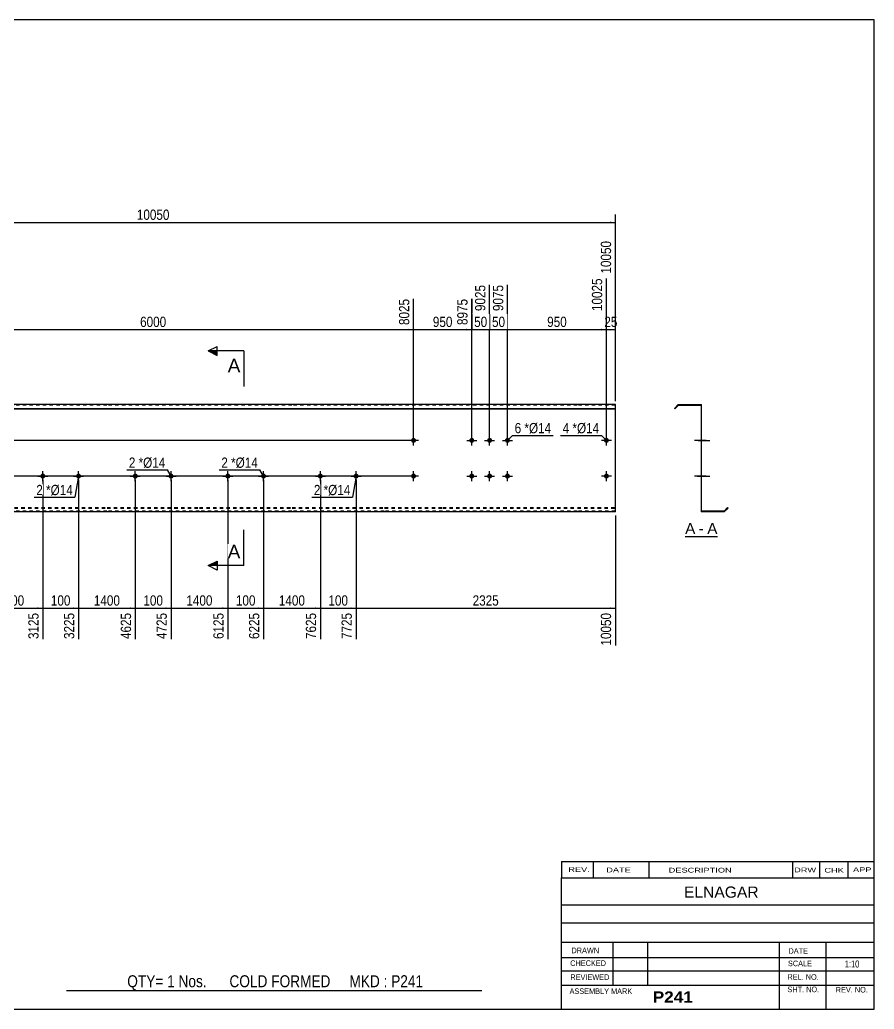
# Model space of a CAD drawing. Header units: millimetres. Extents: x -71 to 331, y -154 to 123.
# Drawn here: x 92 to 331.2, y -154.2 to 122.8 of the extents above; entities that cross this region are included whole.
import ezdxf

# ---------------------------------------------------------------- set-up
doc = ezdxf.new("R2010")
doc.units = ezdxf.units.MM
doc.linetypes.add('DXK_LINE_DOT1', pattern=[1.8814, 0.9407, -0.9407])
doc.styles.add('Arial', font='ARIAL.TTF', dxfattribs={"height": 0.2})
doc.styles.add('Arial Bold', font='ARIALBD.TTF', dxfattribs={"height": 0.2})
doc.styles.add('Arial Narrow', font='ARIALN.TTF', dxfattribs={"height": 0.2})

# ---------------------------------------------------------------- blocks, each defined once
blk = doc.blocks.new('Unknown-629091984-1800')
at = {"color": 5, "linetype": 'Continuous'}
for p, q in [((331.25, 122.75), (-68.75, 122.75)), ((-68.75, 122.75), (-68.75, -154.25)), ((331.25, -154.25), (331.25, 122.75)), ((-68.75, -154.25), (331.25, -154.25))]:
    blk.add_line(p, q, dxfattribs=at)
at = {"color": 174, "linetype": 'Continuous', "style": 'Arial'}
blk.add_text('Tekla structures', height=1.9102, rotation=90, dxfattribs=at).set_placement((-69.25, -153.75))
blk = doc.blocks.new('Unknown-629091984-12 - 1235')
at = {"color": 7, "linetype": 'Continuous'}
blk.add_line((278.32, -21.95), (287.35, -21.95), dxfattribs=at)
at = {"color": 0, "linetype": 'Continuous'}
blk.add_wipeout([(281.17, -21.2), (281.17, -18), (278.32, -18), (278.32, -21.2)], dxfattribs=at)
blk.add_wipeout([(283.55, -21.2), (283.55, -18), (282.13, -18), (282.13, -21.2)], dxfattribs=at)
at = {"color": 96, "linetype": 'Continuous', "style": 'Arial'}
blk.add_text('A', height=3.06, dxfattribs=at).set_placement((278.32, -21.2))
at = {"color": 0, "linetype": 'Continuous'}
blk.add_wipeout([(287.35, -21.2), (287.35, -18), (284.51, -18), (284.51, -21.2)], dxfattribs=at)
at = {"color": 96, "linetype": 'Continuous', "style": 'Arial'}
for s, p in [('A', (284.51, -21.2)), ('-', (282.13, -21.2))]:
    blk.add_text(s, height=3.06, dxfattribs=at).set_placement(p)
blk = doc.blocks.new('Part-629091984-1218 - 1203')
at = {"color": 2, "linetype": 'Continuous'}
for p, q in [((0, 15), (0, -15)), ((10.6, 15), (0, 15)), ((0, 13.94), (10.6, 13.94)), ((48.29, 15), (10.7, 15)), ((10.7, 13.94), (48.29, 13.94)), ((64.59, 15), (48.39, 15)), ((48.39, 13.94), (64.59, 13.94)), ((90.49, 15), (64.69, 15)), ((64.69, 13.94), (90.49, 13.94)), ((116.39, 15), (90.59, 15)), ((90.59, 13.94), (116.39, 13.94)), ((142.29, 15), (116.49, 15)), ((116.49, 13.94), (142.29, 13.94)), ((168.19, 15), (142.39, 15)), ((142.39, 13.94), (168.19, 13.94)), ((194.09, 15), (168.29, 15)), ((168.29, 13.94), (194.09, 13.94)), ((210.38, 15), (194.19, 15)), ((194.19, 13.94), (210.38, 13.94)), ((248.08, 15), (210.48, 15)), ((210.48, 13.94), (248.08, 13.94)), ((258.78, 15), (248.18, 15)), ((248.18, 13.94), (258.78, 13.94)), ((258.78, 13.94), (258.78, 15)), ((258.78, -15), (258.78, 13.94)), ((0, 13.83), (10.6, 13.83)), ((10.7, 13.83), (48.29, 13.83)), ((48.39, 13.83), (64.59, 13.83)), ((64.69, 13.83), (90.49, 13.83)), ((90.59, 13.83), (116.39, 13.83)), ((116.49, 13.83), (142.29, 13.83)), ((142.39, 13.83), (168.19, 13.83)), ((168.29, 13.83), (194.09, 13.83)), ((194.19, 13.83), (210.38, 13.83)), ((210.48, 13.83), (248.08, 13.83)), ((248.18, 13.83), (258.78, 13.83)), ((10.6, -15), (0, -15)), ((48.29, -15), (10.7, -15)), ((64.59, -15), (48.39, -15)), ((90.49, -15), (64.69, -15)), ((116.39, -15), (90.59, -15)), ((142.29, -15), (116.49, -15)), ((168.19, -15), (142.39, -15)), ((194.09, -15), (168.29, -15)), ((210.38, -15), (194.19, -15)), ((248.08, -15), (210.48, -15)), ((258.78, -15), (248.18, -15))]:
    blk.add_line(p, q, dxfattribs=at)
at = {"color": 7, "linetype": 'DXK_LINE_DOT1'}
for p, q in [((10.6, 14.85), (0, 14.85)), ((48.29, 14.85), (10.7, 14.85)), ((64.59, 14.85), (48.39, 14.85)), ((90.49, 14.85), (64.69, 14.85)), ((116.39, 14.85), (90.59, 14.85)), ((142.29, 14.85), (116.49, 14.85)), ((168.19, 14.85), (142.39, 14.85)), ((194.09, 14.85), (168.29, 14.85)), ((210.38, 14.85), (194.19, 14.85)), ((248.08, 14.85), (210.48, 14.85)), ((258.78, 14.85), (248.18, 14.85)), ((0, -13.83), (10.6, -13.83)), ((10.7, -13.83), (48.29, -13.83)), ((48.39, -13.83), (64.59, -13.83)), ((64.69, -13.83), (90.49, -13.83)), ((90.59, -13.83), (116.39, -13.83)), ((116.49, -13.83), (142.29, -13.83)), ((142.39, -13.83), (168.19, -13.83)), ((168.29, -13.83), (194.09, -13.83)), ((194.19, -13.83), (210.38, -13.83)), ((210.48, -13.83), (248.08, -13.83)), ((248.18, -13.83), (258.78, -13.83)), ((0, -13.94), (10.6, -13.94)), ((10.6, -14.85), (0, -14.85)), ((10.7, -13.94), (48.29, -13.94)), ((48.29, -14.85), (10.7, -14.85)), ((48.39, -13.94), (64.59, -13.94)), ((64.59, -14.85), (48.39, -14.85)), ((64.69, -13.94), (90.49, -13.94)), ((90.49, -14.85), (64.69, -14.85)), ((90.59, -13.94), (116.39, -13.94)), ((116.39, -14.85), (90.59, -14.85)), ((116.49, -13.94), (142.29, -13.94)), ((142.29, -14.85), (116.49, -14.85)), ((142.39, -13.94), (168.19, -13.94)), ((168.19, -14.85), (142.39, -14.85)), ((168.29, -13.94), (194.09, -13.94)), ((194.09, -14.85), (168.29, -14.85)), ((194.19, -13.94), (210.38, -13.94)), ((210.38, -14.85), (194.19, -14.85)), ((210.48, -13.94), (248.08, -13.94)), ((248.08, -14.85), (210.48, -14.85)), ((248.18, -13.94), (258.78, -13.94)), ((258.78, -14.85), (248.18, -14.85))]:
    blk.add_line(p, q, dxfattribs=at)
blk = doc.blocks.new('Bolt-629091984-1219 - 1203')
at = {"linetype": 'Continuous'}
for points in [[(176.19, -4.3, -1), (176.19, -5.7, -1)], [(186.19, -4.3, -1), (186.19, -5.7, -1)]]:
    blk.add_hatch(color=3, dxfattribs=at).paths.add_polyline_path(points)
at = {"color": 3, "linetype": 'Continuous'}
for p, q in [((174.79, -5), (177.59, -5)), ((176.19, -6.4), (176.19, -3.6)), ((184.79, -5), (187.59, -5)), ((186.19, -6.4), (186.19, -3.6))]:
    blk.add_line(p, q, dxfattribs=at)
blk = doc.blocks.new('Bolt-629091984-1220 - 1203')
at = {"linetype": 'Continuous'}
for points in [[(150.29, -4.3, -1), (150.29, -5.7, -1)], [(160.29, -4.3, -1), (160.29, -5.7, -1)]]:
    blk.add_hatch(color=3, dxfattribs=at).paths.add_polyline_path(points)
at = {"color": 3, "linetype": 'Continuous'}
for p, q in [((148.89, -5), (151.69, -5)), ((150.29, -6.4), (150.29, -3.6)), ((158.89, -5), (161.69, -5)), ((160.29, -6.4), (160.29, -3.6))]:
    blk.add_line(p, q, dxfattribs=at)
blk = doc.blocks.new('Bolt-629091984-1221 - 1203')
at = {"linetype": 'Continuous'}
for points in [[(124.39, -4.3, -1), (124.39, -5.7, -1)], [(134.39, -4.3, -1), (134.39, -5.7, -1)]]:
    blk.add_hatch(color=3, dxfattribs=at).paths.add_polyline_path(points)
at = {"color": 3, "linetype": 'Continuous'}
for p, q in [((122.99, -5), (125.79, -5)), ((124.39, -6.4), (124.39, -3.6)), ((132.99, -5), (135.79, -5)), ((134.39, -6.4), (134.39, -3.6))]:
    blk.add_line(p, q, dxfattribs=at)
blk = doc.blocks.new('Bolt-629091984-1222 - 1203')
at = {"linetype": 'Continuous'}
for points in [[(98.49, -4.3, -1), (98.49, -5.7, -1)], [(108.49, -4.3, -1), (108.49, -5.7, -1)]]:
    blk.add_hatch(color=3, dxfattribs=at).paths.add_polyline_path(points)
at = {"color": 3, "linetype": 'Continuous'}
for p, q in [((97.09, -5), (99.89, -5)), ((98.49, -6.4), (98.49, -3.6)), ((107.09, -5), (109.89, -5)), ((108.49, -6.4), (108.49, -3.6))]:
    blk.add_line(p, q, dxfattribs=at)
blk = doc.blocks.new('Bolt-629091984-1226 - 1203')
at = {"linetype": 'Continuous'}
for points in [[(217.88, 5, -1), (219.28, 5, -1)], [(222.88, 5, -1), (224.28, 5, -1)], [(227.88, 5, -1), (229.28, 5, -1)], [(217.88, -5, -1), (219.28, -5, -1)], [(222.88, -5, -1), (224.28, -5, -1)], [(227.88, -5, -1), (229.28, -5, -1)]]:
    blk.add_hatch(color=3, dxfattribs=at).paths.add_polyline_path(points)
at = {"color": 3, "linetype": 'Continuous'}
for p, q in [((218.58, 3.6), (218.58, 6.4)), ((223.58, 3.6), (223.58, 6.4)), ((228.58, 3.6), (228.58, 6.4)), ((217.18, 5), (219.98, 5)), ((222.18, 5), (224.98, 5)), ((227.18, 5), (229.98, 5)), ((217.18, -5), (219.98, -5)), ((218.58, -6.4), (218.58, -3.6)), ((222.18, -5), (224.98, -5)), ((223.58, -6.4), (223.58, -3.6)), ((227.18, -5), (229.98, -5)), ((228.58, -6.4), (228.58, -3.6))]:
    blk.add_line(p, q, dxfattribs=at)
blk = doc.blocks.new('Bolt-629091984-1227 - 1203')
at = {"linetype": 'Continuous'}
for points in [[(201.58, 5, -1), (202.98, 5, -1)], [(255.58, 5, -1), (256.98, 5, -1)]]:
    blk.add_hatch(color=3, dxfattribs=at).paths.add_polyline_path(points)
at = {"color": 3, "linetype": 'Continuous'}
for p, q in [((202.28, 3.6), (202.28, 6.4)), ((256.28, 3.6), (256.28, 6.4)), ((203.68, 5), (200.88, 5)), ((257.68, 5), (254.88, 5))]:
    blk.add_line(p, q, dxfattribs=at)
blk = doc.blocks.new('Bolt-629091984-1228 - 1203')
at = {"linetype": 'Continuous'}
for points in [[(201.58, -5, -1), (202.98, -5, -1)], [(255.58, -5, -1), (256.98, -5, -1)]]:
    blk.add_hatch(color=3, dxfattribs=at).paths.add_polyline_path(points)
at = {"color": 3, "linetype": 'Continuous'}
for p, q in [((203.68, -5), (200.88, -5)), ((202.28, -6.4), (202.28, -3.6)), ((257.68, -5), (254.88, -5)), ((256.28, -6.4), (256.28, -3.6))]:
    blk.add_line(p, q, dxfattribs=at)
blk = doc.blocks.new('Bolt-629091984-1240 - 1235')
at = {"linetype": 'Continuous'}
blk.add_hatch(color=3, dxfattribs=at).paths.add_polyline_path([(282.91, -5.7), (282.91, -4.3), (282.76, -4.3), (282.76, -5.7)])
blk.add_hatch(color=3, dxfattribs=at).paths.add_polyline_path([(282.91, -5.7), (282.91, -4.3), (282.76, -4.3), (282.76, -5.7)])
at = {"color": 3, "linetype": 'Continuous'}
for p, q in [((281.81, -5), (284.56, -5)), ((281.81, -5), (284.56, -5)), ((282.76, -4.3), (282.91, -4.3)), ((282.76, -4.3), (282.91, -4.3)), ((282.76, -5.7), (282.91, -5.7)), ((282.76, -5.7), (282.91, -5.7))]:
    blk.add_line(p, q, dxfattribs=at)
blk = doc.blocks.new('Part-629091984-1237 - 1235')
at = {"color": 2, "linetype": 'Continuous'}
for p, q in [((276.41, 15), (275.35, 13.94)), ((275.35, 13.94), (275.46, 13.83)), ((276.48, 14.85), (275.46, 13.83)), ((276.41, 15), (282.91, 15)), ((276.48, 14.85), (282.76, 14.85)), ((282.76, 14.85), (282.76, -15)), ((282.91, -14.85), (282.91, 15)), ((289.2, -14.85), (290.22, -13.83)), ((290.33, -13.94), (290.22, -13.83)), ((289.26, -15), (282.76, -15)), ((289.2, -14.85), (282.91, -14.85)), ((289.26, -15), (290.33, -13.94))]:
    blk.add_line(p, q, dxfattribs=at)
blk = doc.blocks.new('Bolt-629091984-1238 - 1235')
at = {"linetype": 'Continuous'}
blk.add_hatch(color=3, dxfattribs=at).paths.add_polyline_path([(282.91, -5.7), (282.91, -4.3), (282.76, -4.3), (282.76, -5.7)])
blk.add_hatch(color=3, dxfattribs=at).paths.add_polyline_path([(282.91, -5.7), (282.91, -4.3), (282.76, -4.3), (282.76, -5.7)])
at = {"color": 3, "linetype": 'Continuous'}
for p, q in [((281.81, -5), (284.56, -5)), ((281.81, -5), (284.56, -5)), ((282.76, -4.3), (282.91, -4.3)), ((282.76, -4.3), (282.91, -4.3)), ((282.76, -5.7), (282.91, -5.7)), ((282.76, -5.7), (282.91, -5.7))]:
    blk.add_line(p, q, dxfattribs=at)
blk = doc.blocks.new('Bolt-629091984-1239 - 1235')
at = {"linetype": 'Continuous'}
blk.add_hatch(color=3, dxfattribs=at).paths.add_polyline_path([(282.91, -5.7), (282.91, -4.3), (282.76, -4.3), (282.76, -5.7)])
blk.add_hatch(color=3, dxfattribs=at).paths.add_polyline_path([(282.91, -5.7), (282.91, -4.3), (282.76, -4.3), (282.76, -5.7)])
at = {"color": 3, "linetype": 'Continuous'}
for p, q in [((281.81, -5), (284.56, -5)), ((281.81, -5), (284.56, -5)), ((282.76, -4.3), (282.91, -4.3)), ((282.76, -4.3), (282.91, -4.3)), ((282.76, -5.7), (282.91, -5.7)), ((282.76, -5.7), (282.91, -5.7))]:
    blk.add_line(p, q, dxfattribs=at)
blk = doc.blocks.new('Bolt-629091984-1241 - 1235')
at = {"linetype": 'Continuous'}
blk.add_hatch(color=3, dxfattribs=at).paths.add_polyline_path([(282.91, -5.7), (282.91, -4.3), (282.76, -4.3), (282.76, -5.7)])
blk.add_hatch(color=3, dxfattribs=at).paths.add_polyline_path([(282.91, -5.7), (282.91, -4.3), (282.76, -4.3), (282.76, -5.7)])
at = {"color": 3, "linetype": 'Continuous'}
for p, q in [((281.81, -5), (284.56, -5)), ((281.81, -5), (284.56, -5)), ((282.76, -4.3), (282.91, -4.3)), ((282.76, -4.3), (282.91, -4.3)), ((282.76, -5.7), (282.91, -5.7)), ((282.76, -5.7), (282.91, -5.7))]:
    blk.add_line(p, q, dxfattribs=at)
blk = doc.blocks.new('Bolt-629091984-1242 - 1235')
at = {"linetype": 'Continuous'}
for points in [[(282.76, 5.7), (282.76, 4.3), (282.91, 4.3), (282.91, 5.7)], [(282.76, 5.7), (282.76, 4.3), (282.91, 4.3), (282.91, 5.7)], [(282.76, 5.7), (282.76, 4.3), (282.91, 4.3), (282.91, 5.7)], [(282.76, -4.3), (282.76, -5.7), (282.91, -5.7), (282.91, -4.3)], [(282.76, -4.3), (282.76, -5.7), (282.91, -5.7), (282.91, -4.3)], [(282.76, -4.3), (282.76, -5.7), (282.91, -5.7), (282.91, -4.3)]]:
    blk.add_hatch(color=3, dxfattribs=at).paths.add_polyline_path(points)
at = {"color": 3, "linetype": 'Continuous'}
for p, q in [((282.91, 5.7), (282.76, 5.7)), ((282.91, 5.7), (282.76, 5.7)), ((282.91, 5.7), (282.76, 5.7)), ((284.21, 5), (280.91, 5)), ((284.21, 5), (280.91, 5)), ((284.21, 5), (280.91, 5)), ((282.91, 4.3), (282.76, 4.3)), ((282.91, 4.3), (282.76, 4.3)), ((282.91, 4.3), (282.76, 4.3)), ((284.21, -5), (280.91, -5)), ((284.21, -5), (280.91, -5)), ((284.21, -5), (280.91, -5)), ((282.91, -4.3), (282.76, -4.3)), ((282.91, -4.3), (282.76, -4.3)), ((282.91, -4.3), (282.76, -4.3)), ((282.91, -5.7), (282.76, -5.7)), ((282.91, -5.7), (282.76, -5.7)), ((282.91, -5.7), (282.76, -5.7))]:
    blk.add_line(p, q, dxfattribs=at)
blk = doc.blocks.new('Bolt-629091984-1243 - 1235')
at = {"linetype": 'Continuous'}
blk.add_hatch(color=3, dxfattribs=at).paths.add_polyline_path([(282.76, -4.3), (282.76, -5.7), (282.91, -5.7), (282.91, -4.3)])
blk.add_hatch(color=3, dxfattribs=at).paths.add_polyline_path([(282.76, -4.3), (282.76, -5.7), (282.91, -5.7), (282.91, -4.3)])
at = {"color": 3, "linetype": 'Continuous'}
for p, q in [((281.96, -5), (285.26, -5)), ((281.96, -5), (285.26, -5)), ((282.76, -4.3), (282.91, -4.3)), ((282.76, -4.3), (282.91, -4.3)), ((282.76, -5.7), (282.91, -5.7)), ((282.76, -5.7), (282.91, -5.7))]:
    blk.add_line(p, q, dxfattribs=at)
blk = doc.blocks.new('Bolt-629091984-1244 - 1235')
at = {"linetype": 'Continuous'}
blk.add_hatch(color=3, dxfattribs=at).paths.add_polyline_path([(282.76, 5.7), (282.76, 4.3), (282.91, 4.3), (282.91, 5.7)])
blk.add_hatch(color=3, dxfattribs=at).paths.add_polyline_path([(282.76, 5.7), (282.76, 4.3), (282.91, 4.3), (282.91, 5.7)])
at = {"color": 3, "linetype": 'Continuous'}
for p, q in [((282.76, 5.7), (282.91, 5.7)), ((282.76, 5.7), (282.91, 5.7)), ((281.96, 5), (285.26, 5)), ((281.96, 5), (285.26, 5)), ((282.76, 4.3), (282.91, 4.3)), ((282.76, 4.3), (282.91, 4.3))]:
    blk.add_line(p, q, dxfattribs=at)
blk = doc.blocks.new('Bolt-629091984-1245 - 1235')
at = {"linetype": 'Continuous'}
for points in [[(282.76, 5.7), (282.76, 4.3), (282.91, 4.3), (282.91, 5.7)], [(282.76, 5.7), (282.76, 4.3), (282.91, 4.3), (282.91, 5.7)], [(282.76, 5.7), (282.76, 4.3), (282.91, 4.3), (282.91, 5.7)], [(282.76, -4.3), (282.76, -5.7), (282.91, -5.7), (282.91, -4.3)], [(282.76, -4.3), (282.76, -5.7), (282.91, -5.7), (282.91, -4.3)], [(282.76, -4.3), (282.76, -5.7), (282.91, -5.7), (282.91, -4.3)]]:
    blk.add_hatch(color=3, dxfattribs=at).paths.add_polyline_path(points)
at = {"color": 3, "linetype": 'Continuous'}
for p, q in [((282.91, 5.7), (282.76, 5.7)), ((282.91, 5.7), (282.76, 5.7)), ((282.91, 5.7), (282.76, 5.7)), ((284.21, 5), (280.91, 5)), ((284.21, 5), (280.91, 5)), ((284.21, 5), (280.91, 5)), ((282.91, 4.3), (282.76, 4.3)), ((282.91, 4.3), (282.76, 4.3)), ((282.91, 4.3), (282.76, 4.3)), ((284.21, -5), (280.91, -5)), ((284.21, -5), (280.91, -5)), ((284.21, -5), (280.91, -5)), ((282.91, -4.3), (282.76, -4.3)), ((282.91, -4.3), (282.76, -4.3)), ((282.91, -4.3), (282.76, -4.3)), ((282.91, -5.7), (282.76, -5.7)), ((282.91, -5.7), (282.76, -5.7)), ((282.91, -5.7), (282.76, -5.7))]:
    blk.add_line(p, q, dxfattribs=at)
blk = doc.blocks.new('Bolt-629091984-1246 - 1235')
at = {"linetype": 'Continuous'}
blk.add_hatch(color=3, dxfattribs=at).paths.add_polyline_path([(282.76, 5.7), (282.76, 4.3), (282.91, 4.3), (282.91, 5.7)])
blk.add_hatch(color=3, dxfattribs=at).paths.add_polyline_path([(282.76, 5.7), (282.76, 4.3), (282.91, 4.3), (282.91, 5.7)])
at = {"color": 3, "linetype": 'Continuous'}
for p, q in [((282.76, 5.7), (282.91, 5.7)), ((282.76, 5.7), (282.91, 5.7)), ((281.96, 5), (285.26, 5)), ((281.96, 5), (285.26, 5)), ((282.76, 4.3), (282.91, 4.3)), ((282.76, 4.3), (282.91, 4.3))]:
    blk.add_line(p, q, dxfattribs=at)
blk = doc.blocks.new('Bolt-629091984-1247 - 1235')
at = {"linetype": 'Continuous'}
blk.add_hatch(color=3, dxfattribs=at).paths.add_polyline_path([(282.76, -4.3), (282.76, -5.7), (282.91, -5.7), (282.91, -4.3)])
blk.add_hatch(color=3, dxfattribs=at).paths.add_polyline_path([(282.76, -4.3), (282.76, -5.7), (282.91, -5.7), (282.91, -4.3)])
at = {"color": 3, "linetype": 'Continuous'}
for p, q in [((281.96, -5), (285.26, -5)), ((281.96, -5), (285.26, -5)), ((282.76, -4.3), (282.91, -4.3)), ((282.76, -4.3), (282.91, -4.3)), ((282.76, -5.7), (282.91, -5.7)), ((282.76, -5.7), (282.91, -5.7))]:
    blk.add_line(p, q, dxfattribs=at)
blk = doc.blocks.new('Bolt-629091984-1248 - 1235')
at = {"linetype": 'Continuous'}
blk.add_hatch(color=3, dxfattribs=at).paths.add_polyline_path([(282.91, -5.7), (282.91, -4.3), (282.76, -4.3), (282.76, -5.7)])
blk.add_hatch(color=3, dxfattribs=at).paths.add_polyline_path([(282.91, -5.7), (282.91, -4.3), (282.76, -4.3), (282.76, -5.7)])
at = {"color": 3, "linetype": 'Continuous'}
for p, q in [((281.81, -5), (284.56, -5)), ((281.81, -5), (284.56, -5)), ((282.76, -4.3), (282.91, -4.3)), ((282.76, -4.3), (282.91, -4.3)), ((282.76, -5.7), (282.91, -5.7)), ((282.76, -5.7), (282.91, -5.7))]:
    blk.add_line(p, q, dxfattribs=at)
blk = doc.blocks.new('StraightDimension-629091984-1365 - 1203')
at = {"linetype": 'Continuous'}
for points in [[(-12.25, -6.5), (-12, -5), (-11.75, -6.5)], [(-11.75, -13.5), (-12, -15), (-12.25, -13.5)]]:
    blk.add_hatch(color=7, dxfattribs=at).paths.add_polyline_path(points)
at = {"color": 7, "linetype": 'Continuous'}
for p, q in [((201.28, -5), (-14.25, -5)), ((-12, -15), (-12, -5)), ((-1, -15), (-14.25, -15))]:
    blk.add_line(p, q, dxfattribs=at)
at = {"color": 0}
blk.add_wipeout([(-12.15, -6.66), (-16.35, -6.66), (-16.35, -13.34), (-12.15, -13.34)], dxfattribs=at)
at = {"color": 3, "style": 'Arial Narrow'}
blk.add_text('100', height=2.863, rotation=90.0002, dxfattribs=at).set_placement((-12.75, -12.74))
blk = doc.blocks.new('StraightDimension-629091984-1311 - 1203')
at = {"linetype": 'Continuous'}
blk.add_hatch(color=7, dxfattribs=at).paths.add_polyline_path([(257.28, 36.25), (258.78, 36), (257.28, 35.75)])
at = {"color": 7, "linetype": 'Continuous'}
for p, q in [((258.78, 16), (258.78, 60.84)), ((256.28, 6), (256.28, 50.34)), ((256.28, 36), (258.78, 36))]:
    blk.add_line(p, q, dxfattribs=at)
at = {"color": 0, "linetype": 'Continuous'}
blk.add_wipeout([(258.18, 61.44), (253.98, 61.44), (253.98, 51.1), (258.18, 51.1)], dxfattribs=at)
at = {"color": 0}
blk.add_wipeout([(259.95, 36.15), (259.95, 40.35), (255.1, 40.35), (255.1, 36.15)], dxfattribs=at)
at = {"color": 3, "linetype": 'Continuous', "style": 'Arial Narrow'}
blk.add_text('10050', height=2.863, rotation=90.0002, dxfattribs=at).set_placement((257.58, 51.7))
at = {"color": 3, "style": 'Arial Narrow'}
blk.add_text('25', height=2.863, dxfattribs=at).set_placement((255.7, 36.75))
blk = doc.blocks.new('StraightDimension-629091984-1267 - 1203')
at = {"linetype": 'Continuous'}
blk.add_hatch(color=7, dxfattribs=at).paths.add_polyline_path([(184.69, -41.75), (186.19, -42), (184.69, -42.25)])
at = {"color": 7, "linetype": 'Continuous'}
for p, q in [((176.19, -6), (176.19, -50.61)), ((186.19, -6), (186.19, -50.61)), ((176.19, -42), (186.19, -42))]:
    blk.add_line(p, q, dxfattribs=at)
at = {"color": 0}
blk.add_wipeout([(184.53, -41.85), (184.53, -37.65), (177.85, -37.65), (177.85, -41.85)], dxfattribs=at)
at = {"color": 3, "style": 'Arial Narrow'}
blk.add_text('100', height=2.863, dxfattribs=at).set_placement((178.45, -41.25))
at = {"color": 0, "linetype": 'Continuous'}
blk.add_wipeout([(185.59, -42.7), (181.39, -42.7), (181.39, -51.21), (185.59, -51.21)], dxfattribs=at)
at = {"color": 3, "linetype": 'Continuous', "style": 'Arial Narrow'}
blk.add_text('7725', height=2.863, rotation=90.0002, dxfattribs=at).set_placement((184.99, -50.61))
blk = doc.blocks.new('StraightDimension-629091984-1272 - 1203')
at = {"linetype": 'Continuous'}
blk.add_hatch(color=7, dxfattribs=at).paths.add_polyline_path([(122.89, -41.75), (124.39, -42), (122.89, -42.25)])
at = {"color": 7, "linetype": 'Continuous'}
for p, q in [((108.49, -6), (108.49, -50.61)), ((124.39, -6), (124.39, -50.61)), ((108.49, -42), (124.39, -42))]:
    blk.add_line(p, q, dxfattribs=at)
at = {"color": 0}
blk.add_wipeout([(120.69, -41.85), (120.69, -37.65), (112.18, -37.65), (112.18, -41.85)], dxfattribs=at)
at = {"color": 3, "style": 'Arial Narrow'}
blk.add_text('1400', height=2.863, dxfattribs=at).set_placement((112.78, -41.25))
at = {"color": 0, "linetype": 'Continuous'}
blk.add_wipeout([(123.79, -42.7), (119.59, -42.7), (119.59, -51.21), (123.79, -51.21)], dxfattribs=at)
at = {"color": 3, "linetype": 'Continuous', "style": 'Arial Narrow'}
blk.add_text('4625', height=2.863, rotation=90.0002, dxfattribs=at).set_placement((123.19, -50.61))
blk = doc.blocks.new('StraightDimension-629091984-1266 - 1203')
at = {"linetype": 'Continuous'}
blk.add_hatch(color=7, dxfattribs=at).paths.add_polyline_path([(257.28, -41.75), (258.78, -42), (257.28, -42.25)])
at = {"color": 7, "linetype": 'Continuous'}
for p, q in [((186.19, -6), (186.19, -50.61)), ((258.78, -16), (258.78, -52.44)), ((186.19, -42), (258.78, -42))]:
    blk.add_line(p, q, dxfattribs=at)
at = {"color": 0}
blk.add_wipeout([(226.74, -41.85), (226.74, -37.65), (218.23, -37.65), (218.23, -41.85)], dxfattribs=at)
at = {"color": 0, "linetype": 'Continuous'}
blk.add_wipeout([(258.18, -42.7), (253.98, -42.7), (253.98, -53.04), (258.18, -53.04)], dxfattribs=at)
at = {"color": 3, "style": 'Arial Narrow'}
blk.add_text('2325', height=2.863, dxfattribs=at).set_placement((218.83, -41.25))
at = {"color": 3, "linetype": 'Continuous', "style": 'Arial Narrow'}
blk.add_text('10050', height=2.863, rotation=90.0002, dxfattribs=at).set_placement((257.58, -52.44))
blk = doc.blocks.new('StraightDimension-629091984-1268 - 1203')
at = {"linetype": 'Continuous'}
blk.add_hatch(color=7, dxfattribs=at).paths.add_polyline_path([(174.69, -41.75), (176.19, -42), (174.69, -42.25)])
at = {"color": 7, "linetype": 'Continuous'}
for p, q in [((160.29, -6), (160.29, -50.61)), ((176.19, -6), (176.19, -50.61)), ((160.29, -42), (176.19, -42))]:
    blk.add_line(p, q, dxfattribs=at)
at = {"color": 0}
blk.add_wipeout([(172.49, -41.85), (172.49, -37.65), (163.98, -37.65), (163.98, -41.85)], dxfattribs=at)
at = {"color": 3, "style": 'Arial Narrow'}
blk.add_text('1400', height=2.863, dxfattribs=at).set_placement((164.58, -41.25))
at = {"color": 0, "linetype": 'Continuous'}
blk.add_wipeout([(175.59, -42.7), (171.39, -42.7), (171.39, -51.21), (175.59, -51.21)], dxfattribs=at)
at = {"color": 3, "linetype": 'Continuous', "style": 'Arial Narrow'}
blk.add_text('7625', height=2.863, rotation=90.0002, dxfattribs=at).set_placement((174.99, -50.61))
blk = doc.blocks.new('StraightDimension-629091984-1269 - 1203')
at = {"linetype": 'Continuous'}
blk.add_hatch(color=7, dxfattribs=at).paths.add_polyline_path([(158.79, -41.75), (160.29, -42), (158.79, -42.25)])
at = {"color": 7, "linetype": 'Continuous'}
for p, q in [((150.29, -6), (150.29, -50.61)), ((160.29, -6), (160.29, -50.61)), ((150.29, -42), (160.29, -42))]:
    blk.add_line(p, q, dxfattribs=at)
at = {"color": 0}
blk.add_wipeout([(158.63, -41.85), (158.63, -37.65), (151.95, -37.65), (151.95, -41.85)], dxfattribs=at)
at = {"color": 3, "style": 'Arial Narrow'}
blk.add_text('100', height=2.863, dxfattribs=at).set_placement((152.55, -41.25))
at = {"color": 0, "linetype": 'Continuous'}
blk.add_wipeout([(159.69, -42.7), (155.49, -42.7), (155.49, -51.21), (159.69, -51.21)], dxfattribs=at)
at = {"color": 3, "linetype": 'Continuous', "style": 'Arial Narrow'}
blk.add_text('6225', height=2.863, rotation=90.0002, dxfattribs=at).set_placement((159.09, -50.61))
blk = doc.blocks.new('StraightDimension-629091984-1270 - 1203')
at = {"linetype": 'Continuous'}
blk.add_hatch(color=7, dxfattribs=at).paths.add_polyline_path([(148.79, -41.75), (150.29, -42), (148.79, -42.25)])
at = {"color": 7, "linetype": 'Continuous'}
for p, q in [((134.39, -6), (134.39, -50.61)), ((150.29, -6), (150.29, -50.61)), ((134.39, -42), (150.29, -42))]:
    blk.add_line(p, q, dxfattribs=at)
at = {"color": 0}
blk.add_wipeout([(146.59, -41.85), (146.59, -37.65), (138.08, -37.65), (138.08, -41.85)], dxfattribs=at)
at = {"color": 3, "style": 'Arial Narrow'}
blk.add_text('1400', height=2.863, dxfattribs=at).set_placement((138.68, -41.25))
at = {"color": 0, "linetype": 'Continuous'}
blk.add_wipeout([(149.69, -42.7), (145.49, -42.7), (145.49, -51.21), (149.69, -51.21)], dxfattribs=at)
at = {"color": 3, "linetype": 'Continuous', "style": 'Arial Narrow'}
blk.add_text('6125', height=2.863, rotation=90.0002, dxfattribs=at).set_placement((149.09, -50.61))
blk = doc.blocks.new('StraightDimension-629091984-1271 - 1203')
at = {"linetype": 'Continuous'}
blk.add_hatch(color=7, dxfattribs=at).paths.add_polyline_path([(132.89, -41.75), (134.39, -42), (132.89, -42.25)])
at = {"color": 7, "linetype": 'Continuous'}
for p, q in [((124.39, -6), (124.39, -50.61)), ((134.39, -6), (134.39, -50.61)), ((124.39, -42), (134.39, -42))]:
    blk.add_line(p, q, dxfattribs=at)
at = {"color": 0}
blk.add_wipeout([(132.73, -41.85), (132.73, -37.65), (126.05, -37.65), (126.05, -41.85)], dxfattribs=at)
at = {"color": 3, "style": 'Arial Narrow'}
blk.add_text('100', height=2.863, dxfattribs=at).set_placement((126.65, -41.25))
at = {"color": 0, "linetype": 'Continuous'}
blk.add_wipeout([(133.79, -42.7), (129.59, -42.7), (129.59, -51.21), (133.79, -51.21)], dxfattribs=at)
at = {"color": 3, "linetype": 'Continuous', "style": 'Arial Narrow'}
blk.add_text('4725', height=2.863, rotation=90.0002, dxfattribs=at).set_placement((133.19, -50.61))
blk = doc.blocks.new('StraightDimension-629091984-1273 - 1203')
at = {"linetype": 'Continuous'}
blk.add_hatch(color=7, dxfattribs=at).paths.add_polyline_path([(106.99, -41.75), (108.49, -42), (106.99, -42.25)])
at = {"color": 7, "linetype": 'Continuous'}
for p, q in [((98.49, -6), (98.49, -50.61)), ((108.49, -6), (108.49, -50.61)), ((98.49, -42), (108.49, -42))]:
    blk.add_line(p, q, dxfattribs=at)
at = {"color": 0}
blk.add_wipeout([(106.83, -41.85), (106.83, -37.65), (100.15, -37.65), (100.15, -41.85)], dxfattribs=at)
at = {"color": 3, "style": 'Arial Narrow'}
blk.add_text('100', height=2.863, dxfattribs=at).set_placement((100.75, -41.25))
at = {"color": 0, "linetype": 'Continuous'}
blk.add_wipeout([(107.89, -42.7), (103.69, -42.7), (103.69, -51.21), (107.89, -51.21)], dxfattribs=at)
at = {"color": 3, "linetype": 'Continuous', "style": 'Arial Narrow'}
blk.add_text('3225', height=2.863, rotation=90.0002, dxfattribs=at).set_placement((107.29, -50.61))
blk = doc.blocks.new('StraightDimension-629091984-1274 - 1203')
at = {"linetype": 'Continuous'}
blk.add_hatch(color=7, dxfattribs=at).paths.add_polyline_path([(96.99, -41.75), (98.49, -42), (96.99, -42.25)])
at = {"color": 7, "linetype": 'Continuous'}
for p, q in [((82.59, -6), (82.59, -50.61)), ((98.49, -6), (98.49, -50.61)), ((82.59, -42), (98.49, -42))]:
    blk.add_line(p, q, dxfattribs=at)
at = {"color": 0}
blk.add_wipeout([(93.88, -41.85), (93.88, -37.65), (87.2, -37.65), (87.2, -41.85)], dxfattribs=at)
at = {"color": 3, "style": 'Arial Narrow'}
blk.add_text('800', height=2.863, dxfattribs=at).set_placement((87.8, -41.25))
at = {"color": 0, "linetype": 'Continuous'}
blk.add_wipeout([(97.89, -42.7), (93.69, -42.7), (93.69, -51.21), (97.89, -51.21)], dxfattribs=at)
at = {"color": 3, "linetype": 'Continuous', "style": 'Arial Narrow'}
blk.add_text('3125', height=2.863, rotation=90.0002, dxfattribs=at).set_placement((97.29, -50.61))
blk = doc.blocks.new('StraightDimension-629091984-1312 - 1203')
at = {"linetype": 'Continuous'}
blk.add_hatch(color=7, dxfattribs=at).paths.add_polyline_path([(254.78, 36.25), (256.28, 36), (254.78, 35.75)])
at = {"color": 7, "linetype": 'Continuous'}
for p, q in [((256.28, 6), (256.28, 50.34)), ((228.58, 6), (228.58, 48.51)), ((228.58, 36), (256.28, 36))]:
    blk.add_line(p, q, dxfattribs=at)
at = {"color": 0, "linetype": 'Continuous'}
blk.add_wipeout([(255.68, 50.94), (251.48, 50.94), (251.48, 40.6), (255.68, 40.6)], dxfattribs=at)
at = {"color": 0}
blk.add_wipeout([(245.77, 36.15), (245.77, 40.35), (239.09, 40.35), (239.09, 36.15)], dxfattribs=at)
at = {"color": 3, "linetype": 'Continuous', "style": 'Arial Narrow'}
blk.add_text('10025', height=2.863, rotation=90.0002, dxfattribs=at).set_placement((255.08, 41.2))
at = {"color": 3, "style": 'Arial Narrow'}
blk.add_text('950', height=2.863, dxfattribs=at).set_placement((239.69, 36.75))
blk = doc.blocks.new('StraightDimension-629091984-1313 - 1203')
at = {"linetype": 'Continuous'}
blk.add_hatch(color=7, dxfattribs=at).paths.add_polyline_path([(227.08, 36.25), (228.58, 36), (227.08, 35.75)])
at = {"color": 7, "linetype": 'Continuous'}
for p, q in [((223.58, 6), (223.58, 48.51)), ((228.58, 6), (228.58, 48.51)), ((223.58, 36), (228.58, 36))]:
    blk.add_line(p, q, dxfattribs=at)
at = {"color": 0}
blk.add_wipeout([(228.51, 36.15), (228.51, 40.35), (223.65, 40.35), (223.65, 36.15)], dxfattribs=at)
at = {"color": 0, "linetype": 'Continuous'}
blk.add_wipeout([(227.98, 49.11), (223.78, 49.11), (223.78, 40.6), (227.98, 40.6)], dxfattribs=at)
at = {"color": 3, "linetype": 'Continuous', "style": 'Arial Narrow'}
blk.add_text('9075', height=2.863, rotation=90.0002, dxfattribs=at).set_placement((227.38, 41.2))
at = {"color": 3, "style": 'Arial Narrow'}
blk.add_text('50', height=2.863, dxfattribs=at).set_placement((224.25, 36.75))
blk = doc.blocks.new('StraightDimension-629091984-1314 - 1203')
at = {"linetype": 'Continuous'}
blk.add_hatch(color=7, dxfattribs=at).paths.add_polyline_path([(222.08, 36.25), (223.58, 36), (222.08, 35.75)])
at = {"color": 7, "linetype": 'Continuous'}
for p, q in [((223.58, 6), (223.58, 48.51)), ((218.58, 6), (218.58, 44.61)), ((218.58, 36), (223.58, 36))]:
    blk.add_line(p, q, dxfattribs=at)
at = {"color": 0}
blk.add_wipeout([(223.51, 36.15), (223.51, 40.35), (218.65, 40.35), (218.65, 36.15)], dxfattribs=at)
at = {"color": 0, "linetype": 'Continuous'}
blk.add_wipeout([(222.98, 49.11), (218.78, 49.11), (218.78, 40.6), (222.98, 40.6)], dxfattribs=at)
at = {"color": 3, "linetype": 'Continuous', "style": 'Arial Narrow'}
blk.add_text('9025', height=2.863, rotation=90.0002, dxfattribs=at).set_placement((222.38, 41.2))
at = {"color": 3, "style": 'Arial Narrow'}
blk.add_text('50', height=2.863, dxfattribs=at).set_placement((219.25, 36.75))
blk = doc.blocks.new('StraightDimension-629091984-1315 - 1203')
at = {"linetype": 'Continuous'}
blk.add_hatch(color=7, dxfattribs=at).paths.add_polyline_path([(217.08, 36.25), (218.58, 36), (217.08, 35.75)])
at = {"color": 7, "linetype": 'Continuous'}
for p, q in [((202.28, 6), (202.28, 44.61)), ((218.58, 6), (218.58, 44.61)), ((202.28, 36), (218.58, 36))]:
    blk.add_line(p, q, dxfattribs=at)
at = {"color": 0}
blk.add_wipeout([(213.77, 36.15), (213.77, 40.35), (207.09, 40.35), (207.09, 36.15)], dxfattribs=at)
at = {"color": 0, "linetype": 'Continuous'}
blk.add_wipeout([(217.98, 45.21), (213.78, 45.21), (213.78, 36.7), (217.98, 36.7)], dxfattribs=at)
at = {"color": 3, "linetype": 'Continuous', "style": 'Arial Narrow'}
blk.add_text('8975', height=2.863, rotation=90.0002, dxfattribs=at).set_placement((217.38, 37.3))
at = {"color": 3, "style": 'Arial Narrow'}
blk.add_text('950', height=2.863, dxfattribs=at).set_placement((207.69, 36.75))
blk = doc.blocks.new('StraightDimension-629091984-1316 - 1203')
at = {"linetype": 'Continuous'}
blk.add_hatch(color=7, dxfattribs=at).paths.add_polyline_path([(200.78, 36.25), (202.28, 36), (200.78, 35.75)])
at = {"color": 7, "linetype": 'Continuous'}
for p, q in [((56.49, 6), (56.49, 44.61)), ((202.28, 6), (202.28, 44.61)), ((56.49, 36), (202.28, 36))]:
    blk.add_line(p, q, dxfattribs=at)
at = {"color": 0, "linetype": 'Continuous'}
blk.add_wipeout([(201.68, 45.21), (197.48, 45.21), (197.48, 36.7), (201.68, 36.7)], dxfattribs=at)
at = {"color": 0}
blk.add_wipeout([(133.64, 36.15), (133.64, 40.35), (125.13, 40.35), (125.13, 36.15)], dxfattribs=at)
at = {"color": 3, "linetype": 'Continuous', "style": 'Arial Narrow'}
blk.add_text('8025', height=2.863, rotation=90.0002, dxfattribs=at).set_placement((201.08, 37.3))
at = {"color": 3, "style": 'Arial Narrow'}
blk.add_text('6000', height=2.863, dxfattribs=at).set_placement((125.73, 36.75))
blk = doc.blocks.new('StraightDimension-629091984-1363 - 1203')
at = {"linetype": 'Continuous'}
for points in [[(-12.25, 13.5), (-12, 15), (-11.75, 13.5)], [(-11.75, 6.5), (-12, 5), (-12.25, 6.5)]]:
    blk.add_hatch(color=7, dxfattribs=at).paths.add_polyline_path(points)
at = {"color": 7, "linetype": 'Continuous'}
for p, q in [((-1, 15), (-14.25, 15)), ((-12, 5), (-12, 15)), ((201.28, 5), (-14.25, 5))]:
    blk.add_line(p, q, dxfattribs=at)
at = {"color": 0}
blk.add_wipeout([(-12.15, 13.34), (-16.35, 13.34), (-16.35, 6.66), (-12.15, 6.66)], dxfattribs=at)
at = {"color": 3, "style": 'Arial Narrow'}
blk.add_text('100', height=2.863, rotation=90.0002, dxfattribs=at).set_placement((-12.75, 7.26))
blk = doc.blocks.new('StraightDimension-629091984-1364 - 1203')
at = {"linetype": 'Continuous'}
for points in [[(-12.25, 3.5), (-12, 5), (-11.75, 3.5)], [(-11.75, -3.5), (-12, -5), (-12.25, -3.5)]]:
    blk.add_hatch(color=7, dxfattribs=at).paths.add_polyline_path(points)
at = {"color": 7, "linetype": 'Continuous'}
for p, q in [((201.28, 5), (-14.25, 5)), ((-12, -5), (-12, 5)), ((201.28, -5), (-14.25, -5))]:
    blk.add_line(p, q, dxfattribs=at)
at = {"color": 0}
blk.add_wipeout([(-12.15, 3.34), (-16.35, 3.34), (-16.35, -3.34), (-12.15, -3.34)], dxfattribs=at)
at = {"color": 3, "style": 'Arial Narrow'}
blk.add_text('100', height=2.863, rotation=90.0002, dxfattribs=at).set_placement((-12.75, -2.74))
blk = doc.blocks.new('StraightDimension-629091984-1393 - 1203')
at = {"linetype": 'Continuous'}
for points in [[(1.5, 65.75), (0, 66), (1.5, 66.25)], [(257.28, 66.25), (258.78, 66), (257.28, 65.75)]]:
    blk.add_hatch(color=7, dxfattribs=at).paths.add_polyline_path(points)
at = {"color": 7, "linetype": 'Continuous'}
for p, q in [((0, 16), (0, 68.25)), ((258.78, 16), (258.78, 68.25)), ((0, 66), (258.78, 66))]:
    blk.add_line(p, q, dxfattribs=at)
at = {"color": 0}
blk.add_wipeout([(134.56, 66.15), (134.56, 70.35), (124.22, 70.35), (124.22, 66.15)], dxfattribs=at)
at = {"color": 3, "style": 'Arial Narrow'}
blk.add_text('10050', height=2.863, dxfattribs=at).set_placement((124.82, 66.75))
blk = doc.blocks.new('CBS_CALLOFF-629091984-1864')
at = {"color": 7, "linetype": 'Continuous'}
blk.add_line((105.13, -148.98), (221.36, -149), dxfattribs=at)
at = {"color": 3, "linetype": 'Continuous', "style": 'Arial Narrow'}
blk.add_text('QTY= 1 Nos.      COLD FORMED     MKD : P241', height=3.3405, dxfattribs=at).set_placement((122.13, -148.09))
blk = doc.blocks.new('CBS_NAME_BLOG-629091984-1865')
at = {"color": 7, "linetype": 'Continuous'}
for p, q in [((243.66, -117.5), (331.18, -117.5)), ((243.66, -154.21), (243.66, -117.5)), ((243.66, -125.04), (331.18, -125.04)), ((243.73, -130.09), (331.25, -130.09)), ((243.66, -135.46), (331.18, -135.46)), ((258.18, -147.57), (258.18, -135.47)), ((267.87, -147.54), (267.87, -135.47)), ((304.78, -154.21), (304.78, -135.48)), ((317.83, -154.21), (317.83, -135.47)), ((243.67, -139.76), (331.25, -139.74)), ((243.66, -143.51), (331.18, -143.51)), ((243.66, -147.55), (331.18, -147.55)), ((243.66, -154.25), (331.25, -154.25))]:
    blk.add_line(p, q, dxfattribs=at)
at = {"color": 3, "linetype": 'Continuous', "style": 'Arial'}
blk.add_text('ELNAGAR', height=3.133, dxfattribs=at).set_placement((277.98, -123.03))
at = {"color": 3, "linetype": 'Continuous'}
for s, height, style, width, p in [('DRAWN', 1.566, 'Arial', 0.9, (246.49, -138.57)), ('DATE', 1.566, 'Arial', 0.9, (307.25, -138.73)), ('CHECKED', 1.566, 'Arial', 0.9, (246.14, -142.14)), ('SCALE', 1.566, 'Arial', 0.9, (307.1, -142.21)), ('1:10', 1.957, 'Arial Narrow', 0.9, (322.99, -142.57)), ('REVIEWED', 1.566, 'Arial', 0.9, (246.18, -146.06)), ('REL. NO.', 1.566, 'Arial', 0.9, (306.96, -146.01)), ('ASSEMBLY MARK', 1.5663, 'Arial', 0.9, (245.96, -149.99)), ('P241', 3.131, 'Arial Bold', 1.1, (269.24, -152.39)), ('SHT. NO.', 1.566, 'Arial', 0.9, (306.96, -149.48)), ('REV. NO.', 1.566, 'Arial', 0.9, (320.48, -149.57))]:
    blk.add_text(s, height=height, dxfattribs=dict(at, style=style, width=width)).set_placement(p)
blk = doc.blocks.new('CBS_REVISION-629091984-1866')
at = {"color": 7, "linetype": 'Continuous'}
for p, q in [((243.74, -112.87), (331.24, -112.87)), ((243.74, -112.87), (243.74, -117.5)), ((252.54, -112.87), (252.54, -117.5)), ((268.13, -112.87), (268.13, -117.44)), ((308.39, -112.87), (308.39, -117.5)), ((315.93, -112.87), (315.93, -117.5)), ((323.88, -112.87), (323.88, -117.5)), ((243.74, -117.5), (331.24, -117.5))]:
    blk.add_line(p, q, dxfattribs=at)
at = {"color": 7, "style": 'Arial Narrow', "width": 1.7}
for s, height, p in [('REV.', 1.326, (245.6, -115.82)), ('DATE', 1.326, (256.23, -115.94)), ('DESCRIPTION', 1.3257, (273.71, -115.99)), ('DRW', 1.326, (308.82, -115.93)), ('CHK', 1.326, (317.31, -116.02)), ('APP', 1.326, (325.31, -115.87))]:
    blk.add_text(s, height=height, dxfattribs=at).set_placement(p)
blk = doc.blocks.new('Mark-629091984-1417 - 1203')
at = {"color": 0}
blk.add_wipeout([(124.4, -2.67), (124.4, 0.33), (122.57, 0.33), (122.57, -2.67)], dxfattribs=at)
blk.add_wipeout([(124.4, -2.67), (124.4, 0.33), (122.57, 0.33), (122.57, -2.67)], dxfattribs=at)
blk.add_wipeout([(126.57, -2.67), (126.57, 0.33), (125.3, 0.33), (125.3, -2.67)], dxfattribs=at)
blk.add_wipeout([(126.57, -2.67), (126.57, 0.33), (125.3, 0.33), (125.3, -2.67)], dxfattribs=at)
at = {"color": 3, "style": 'Arial Narrow'}
blk.add_text('2', height=2.86, dxfattribs=at).set_placement((122.57, -2.67))
at = {"color": 0}
blk.add_wipeout([(132.79, -2.67), (132.79, 0.33), (126.57, 0.33), (126.57, -2.67)], dxfattribs=at)
blk.add_wipeout([(132.79, -2.67), (132.79, 0.33), (126.57, 0.33), (126.57, -2.67)], dxfattribs=at)
at = {"color": 7, "linetype": 'Continuous'}
for p in [(121.97, -3.27), (134.39, -5)]:
    blk.add_line(p, (133.39, -3.27), dxfattribs=at)
at = {"color": 3, "style": 'Arial Narrow'}
for s, height, p in [('*', 2.86, (125.3, -2.67)), ('Ø14', 2.863, (126.57, -2.67))]:
    blk.add_text(s, height=height, dxfattribs=at).set_placement(p)
blk = doc.blocks.new('MarkSet-629091984-1412 - 1203')
at = {"color": 0}
blk.add_wipeout([(245.87, 7.01), (245.87, 10.01), (244.04, 10.01), (244.04, 7.01)], dxfattribs=at)
blk.add_wipeout([(245.87, 7.01), (245.87, 10.01), (244.04, 10.01), (244.04, 7.01)], dxfattribs=at)
blk.add_wipeout([(248.05, 7.01), (248.05, 10.01), (246.77, 10.01), (246.77, 7.01)], dxfattribs=at)
blk.add_wipeout([(248.05, 7.01), (248.05, 10.01), (246.77, 10.01), (246.77, 7.01)], dxfattribs=at)
at = {"color": 3, "style": 'Arial Narrow'}
blk.add_text('4', height=2.86, dxfattribs=at).set_placement((244.04, 7.01))
at = {"color": 0}
blk.add_wipeout([(254.26, 7.01), (254.26, 10.01), (248.05, 10.01), (248.05, 7.01)], dxfattribs=at)
blk.add_wipeout([(254.26, 7.01), (254.26, 10.01), (248.05, 10.01), (248.05, 7.01)], dxfattribs=at)
at = {"color": 7, "linetype": 'Continuous'}
for p in [(243.44, 6.41), (256.28, 5)]:
    blk.add_line(p, (254.86, 6.41), dxfattribs=at)
at = {"color": 3, "style": 'Arial Narrow'}
for s, height, p in [('*', 2.86, (246.77, 7.01)), ('Ø14', 2.863, (248.05, 7.01))]:
    blk.add_text(s, height=height, dxfattribs=at).set_placement(p)
blk = doc.blocks.new('Mark-629091984-1420 - 1203')
at = {"color": 0}
blk.add_wipeout([(232.42, 7.01), (232.42, 10.01), (230.59, 10.01), (230.59, 7.01)], dxfattribs=at)
blk.add_wipeout([(232.42, 7.01), (232.42, 10.01), (230.59, 10.01), (230.59, 7.01)], dxfattribs=at)
at = {"color": 7, "linetype": 'Continuous'}
blk.add_line((228.58, 5), (229.99, 6.41), dxfattribs=at)
at = {"color": 0}
blk.add_wipeout([(234.6, 7.01), (234.6, 10.01), (233.32, 10.01), (233.32, 7.01)], dxfattribs=at)
blk.add_wipeout([(234.6, 7.01), (234.6, 10.01), (233.32, 10.01), (233.32, 7.01)], dxfattribs=at)
at = {"color": 3, "style": 'Arial Narrow'}
blk.add_text('6', height=2.86, dxfattribs=at).set_placement((230.59, 7.01))
at = {"color": 0}
blk.add_wipeout([(240.81, 7.01), (240.81, 10.01), (234.6, 10.01), (234.6, 7.01)], dxfattribs=at)
blk.add_wipeout([(240.81, 7.01), (240.81, 10.01), (234.6, 10.01), (234.6, 7.01)], dxfattribs=at)
at = {"color": 7, "linetype": 'Continuous'}
blk.add_line((229.99, 6.41), (241.41, 6.41), dxfattribs=at)
at = {"color": 3, "style": 'Arial Narrow'}
for s, height, p in [('*', 2.86, (233.32, 7.01)), ('Ø14', 2.863, (234.6, 7.01))]:
    blk.add_text(s, height=height, dxfattribs=at).set_placement(p)
blk = doc.blocks.new('SectionMark-629091984-1264 - 1203')
at = {"linetype": 'Continuous'}
for points in [[(147.31, 30.05), (147.31, 28.8), (144.81, 30.05)], [(147.31, -28.8), (147.31, -30.05), (144.81, -30.05)]]:
    blk.add_hatch(color=30, dxfattribs=at).paths.add_polyline_path(points)
at = {"color": 30, "linetype": 'Continuous'}
for p, q in [((144.81, 30.05), (147.31, 31.3)), ((147.31, 28.8), (147.31, 31.3)), ((154.81, 30.05), (144.81, 30.05)), ((144.81, 30.05), (147.31, 28.8)), ((144.81, -30.05), (147.31, -28.8)), ((154.81, -30.05), (144.81, -30.05)), ((147.31, -31.3), (144.81, -30.05)), ((147.31, -28.8), (147.31, -31.3))]:
    blk.add_line(p, q, dxfattribs=at)
at = {"color": 0, "linetype": 'Continuous'}
for points in [[(153.81, 24.05), (153.81, 28.05), (150.25, 28.05), (150.25, 24.05)], [(153.81, -28.05), (153.81, -24.05), (150.25, -24.05), (150.25, -28.05)]]:
    blk.add_wipeout(points, dxfattribs=at)
at = {"color": 30, "linetype": 'Continuous'}
for p, q in [((154.81, 30.05), (154.81, 20.05)), ((154.81, -30.05), (154.81, -20.05))]:
    blk.add_line(p, q, dxfattribs=at)
at = {"color": 96, "linetype": 'Continuous', "style": 'Arial'}
for p in [(150.25, 24.05), (150.25, -28.05)]:
    blk.add_text('A', height=3.82, dxfattribs=at).set_placement(p)
blk = doc.blocks.new('Mark-629091984-1415 - 1203')
at = {"color": 0}
blk.add_wipeout([(176.2, -10.33), (176.2, -7.33), (174.37, -7.33), (174.37, -10.33)], dxfattribs=at)
blk.add_wipeout([(176.2, -10.33), (176.2, -7.33), (174.37, -7.33), (174.37, -10.33)], dxfattribs=at)
blk.add_wipeout([(178.37, -10.33), (178.37, -7.33), (177.1, -7.33), (177.1, -10.33)], dxfattribs=at)
blk.add_wipeout([(178.37, -10.33), (178.37, -7.33), (177.1, -7.33), (177.1, -10.33)], dxfattribs=at)
at = {"color": 3, "style": 'Arial Narrow'}
blk.add_text('2', height=2.86, dxfattribs=at).set_placement((174.37, -10.33))
at = {"color": 0}
blk.add_wipeout([(184.59, -10.33), (184.59, -7.33), (178.37, -7.33), (178.37, -10.33)], dxfattribs=at)
blk.add_wipeout([(184.59, -10.33), (184.59, -7.33), (178.37, -7.33), (178.37, -10.33)], dxfattribs=at)
at = {"color": 7, "linetype": 'Continuous'}
for p in [(186.19, -5), (173.77, -10.93)]:
    blk.add_line(p, (185.19, -10.93), dxfattribs=at)
at = {"color": 3, "style": 'Arial Narrow'}
for s, height, p in [('*', 2.86, (177.1, -10.33)), ('Ø14', 2.863, (178.37, -10.33))]:
    blk.add_text(s, height=height, dxfattribs=at).set_placement(p)
blk = doc.blocks.new('Mark-629091984-1416 - 1203')
at = {"color": 0}
blk.add_wipeout([(150.3, -2.67), (150.3, 0.33), (148.47, 0.33), (148.47, -2.67)], dxfattribs=at)
blk.add_wipeout([(150.3, -2.67), (150.3, 0.33), (148.47, 0.33), (148.47, -2.67)], dxfattribs=at)
blk.add_wipeout([(152.47, -2.67), (152.47, 0.33), (151.2, 0.33), (151.2, -2.67)], dxfattribs=at)
blk.add_wipeout([(152.47, -2.67), (152.47, 0.33), (151.2, 0.33), (151.2, -2.67)], dxfattribs=at)
at = {"color": 3, "style": 'Arial Narrow'}
blk.add_text('2', height=2.86, dxfattribs=at).set_placement((148.47, -2.67))
at = {"color": 0}
blk.add_wipeout([(158.69, -2.67), (158.69, 0.33), (152.47, 0.33), (152.47, -2.67)], dxfattribs=at)
blk.add_wipeout([(158.69, -2.67), (158.69, 0.33), (152.47, 0.33), (152.47, -2.67)], dxfattribs=at)
at = {"color": 7, "linetype": 'Continuous'}
for p in [(147.87, -3.27), (160.29, -5)]:
    blk.add_line(p, (159.29, -3.27), dxfattribs=at)
at = {"color": 3, "style": 'Arial Narrow'}
for s, height, p in [('*', 2.86, (151.2, -2.67)), ('Ø14', 2.863, (152.47, -2.67))]:
    blk.add_text(s, height=height, dxfattribs=at).set_placement(p)
blk = doc.blocks.new('Mark-629091984-1418 - 1203')
at = {"color": 0}
blk.add_wipeout([(98.5, -10.33), (98.5, -7.33), (96.67, -7.33), (96.67, -10.33)], dxfattribs=at)
blk.add_wipeout([(98.5, -10.33), (98.5, -7.33), (96.67, -7.33), (96.67, -10.33)], dxfattribs=at)
blk.add_wipeout([(100.67, -10.33), (100.67, -7.33), (99.4, -7.33), (99.4, -10.33)], dxfattribs=at)
blk.add_wipeout([(100.67, -10.33), (100.67, -7.33), (99.4, -7.33), (99.4, -10.33)], dxfattribs=at)
at = {"color": 3, "style": 'Arial Narrow'}
blk.add_text('2', height=2.86, dxfattribs=at).set_placement((96.67, -10.33))
at = {"color": 0}
blk.add_wipeout([(106.89, -10.33), (106.89, -7.33), (100.67, -7.33), (100.67, -10.33)], dxfattribs=at)
blk.add_wipeout([(106.89, -10.33), (106.89, -7.33), (100.67, -7.33), (100.67, -10.33)], dxfattribs=at)
at = {"color": 7, "linetype": 'Continuous'}
for p in [(108.49, -5), (96.07, -10.93)]:
    blk.add_line(p, (107.49, -10.93), dxfattribs=at)
at = {"color": 3, "style": 'Arial Narrow'}
for s, height, p in [('*', 2.86, (99.4, -10.33)), ('Ø14', 2.863, (100.67, -10.33))]:
    blk.add_text(s, height=height, dxfattribs=at).set_placement(p)

msp = doc.modelspace()

# ---------------------------------------------------------------- block references
for name in ['Unknown-629091984-1800', 'Part-629091984-1218 - 1203', 'Part-629091984-1237 - 1235', 'Bolt-629091984-1227 - 1203', 'Bolt-629091984-1226 - 1203', 'Bolt-629091984-1242 - 1235', 'Bolt-629091984-1245 - 1235', 'Bolt-629091984-1244 - 1235', 'Bolt-629091984-1246 - 1235', 'Bolt-629091984-1222 - 1203', 'Bolt-629091984-1221 - 1203', 'Bolt-629091984-1220 - 1203', 'Bolt-629091984-1219 - 1203', 'Bolt-629091984-1228 - 1203', 'Bolt-629091984-1240 - 1235', 'Bolt-629091984-1238 - 1235', 'Bolt-629091984-1239 - 1235', 'Bolt-629091984-1241 - 1235', 'Bolt-629091984-1248 - 1235', 'Bolt-629091984-1243 - 1235', 'Bolt-629091984-1247 - 1235', 'CBS_REVISION-629091984-1866', 'CBS_NAME_BLOG-629091984-1865', 'CBS_CALLOFF-629091984-1864']:
    msp.add_blockref(name, (0, 0))

# ---------------------------------------------------------------- next in the draw order: block references
for name in ['StraightDimension-629091984-1311 - 1203', 'StraightDimension-629091984-1365 - 1203', 'Unknown-629091984-12 - 1235']:
    msp.add_blockref(name, (0, 0))

# ---------------------------------------------------------------- next in the draw order: block references
for name in ['StraightDimension-629091984-1312 - 1203', 'StraightDimension-629091984-1272 - 1203', 'StraightDimension-629091984-1267 - 1203']:
    msp.add_blockref(name, (0, 0))

# ---------------------------------------------------------------- next in the draw order: block references
for name in ['StraightDimension-629091984-1313 - 1203', 'MarkSet-629091984-1412 - 1203', 'StraightDimension-629091984-1273 - 1203', 'StraightDimension-629091984-1268 - 1203', 'StraightDimension-629091984-1266 - 1203']:
    msp.add_blockref(name, (0, 0))

# ---------------------------------------------------------------- next in the draw order: block references
for name in ['StraightDimension-629091984-1314 - 1203', 'Mark-629091984-1420 - 1203', 'StraightDimension-629091984-1274 - 1203', 'StraightDimension-629091984-1269 - 1203']:
    msp.add_blockref(name, (0, 0))

# ---------------------------------------------------------------- next in the draw order: block references
for name in ['StraightDimension-629091984-1315 - 1203', 'StraightDimension-629091984-1270 - 1203']:
    msp.add_blockref(name, (0, 0))

# ---------------------------------------------------------------- next in the draw order: block references
for name in ['StraightDimension-629091984-1316 - 1203', 'StraightDimension-629091984-1271 - 1203']:
    msp.add_blockref(name, (0, 0))

# ---------------------------------------------------------------- next in the draw order: block references
msp.add_blockref('StraightDimension-629091984-1363 - 1203', (0, 0))

# ---------------------------------------------------------------- next in the draw order: block references
for name in ['StraightDimension-629091984-1393 - 1203', 'StraightDimension-629091984-1364 - 1203']:
    msp.add_blockref(name, (0, 0))

# ---------------------------------------------------------------- next in the draw order: block references
for name in ['SectionMark-629091984-1264 - 1203', 'Mark-629091984-1417 - 1203', 'Mark-629091984-1418 - 1203', 'Mark-629091984-1415 - 1203']:
    msp.add_blockref(name, (0, 0))

# ---------------------------------------------------------------- next in the draw order: block references
msp.add_blockref('Mark-629091984-1416 - 1203', (0, 0))

doc.saveas('drawing.dxf')
